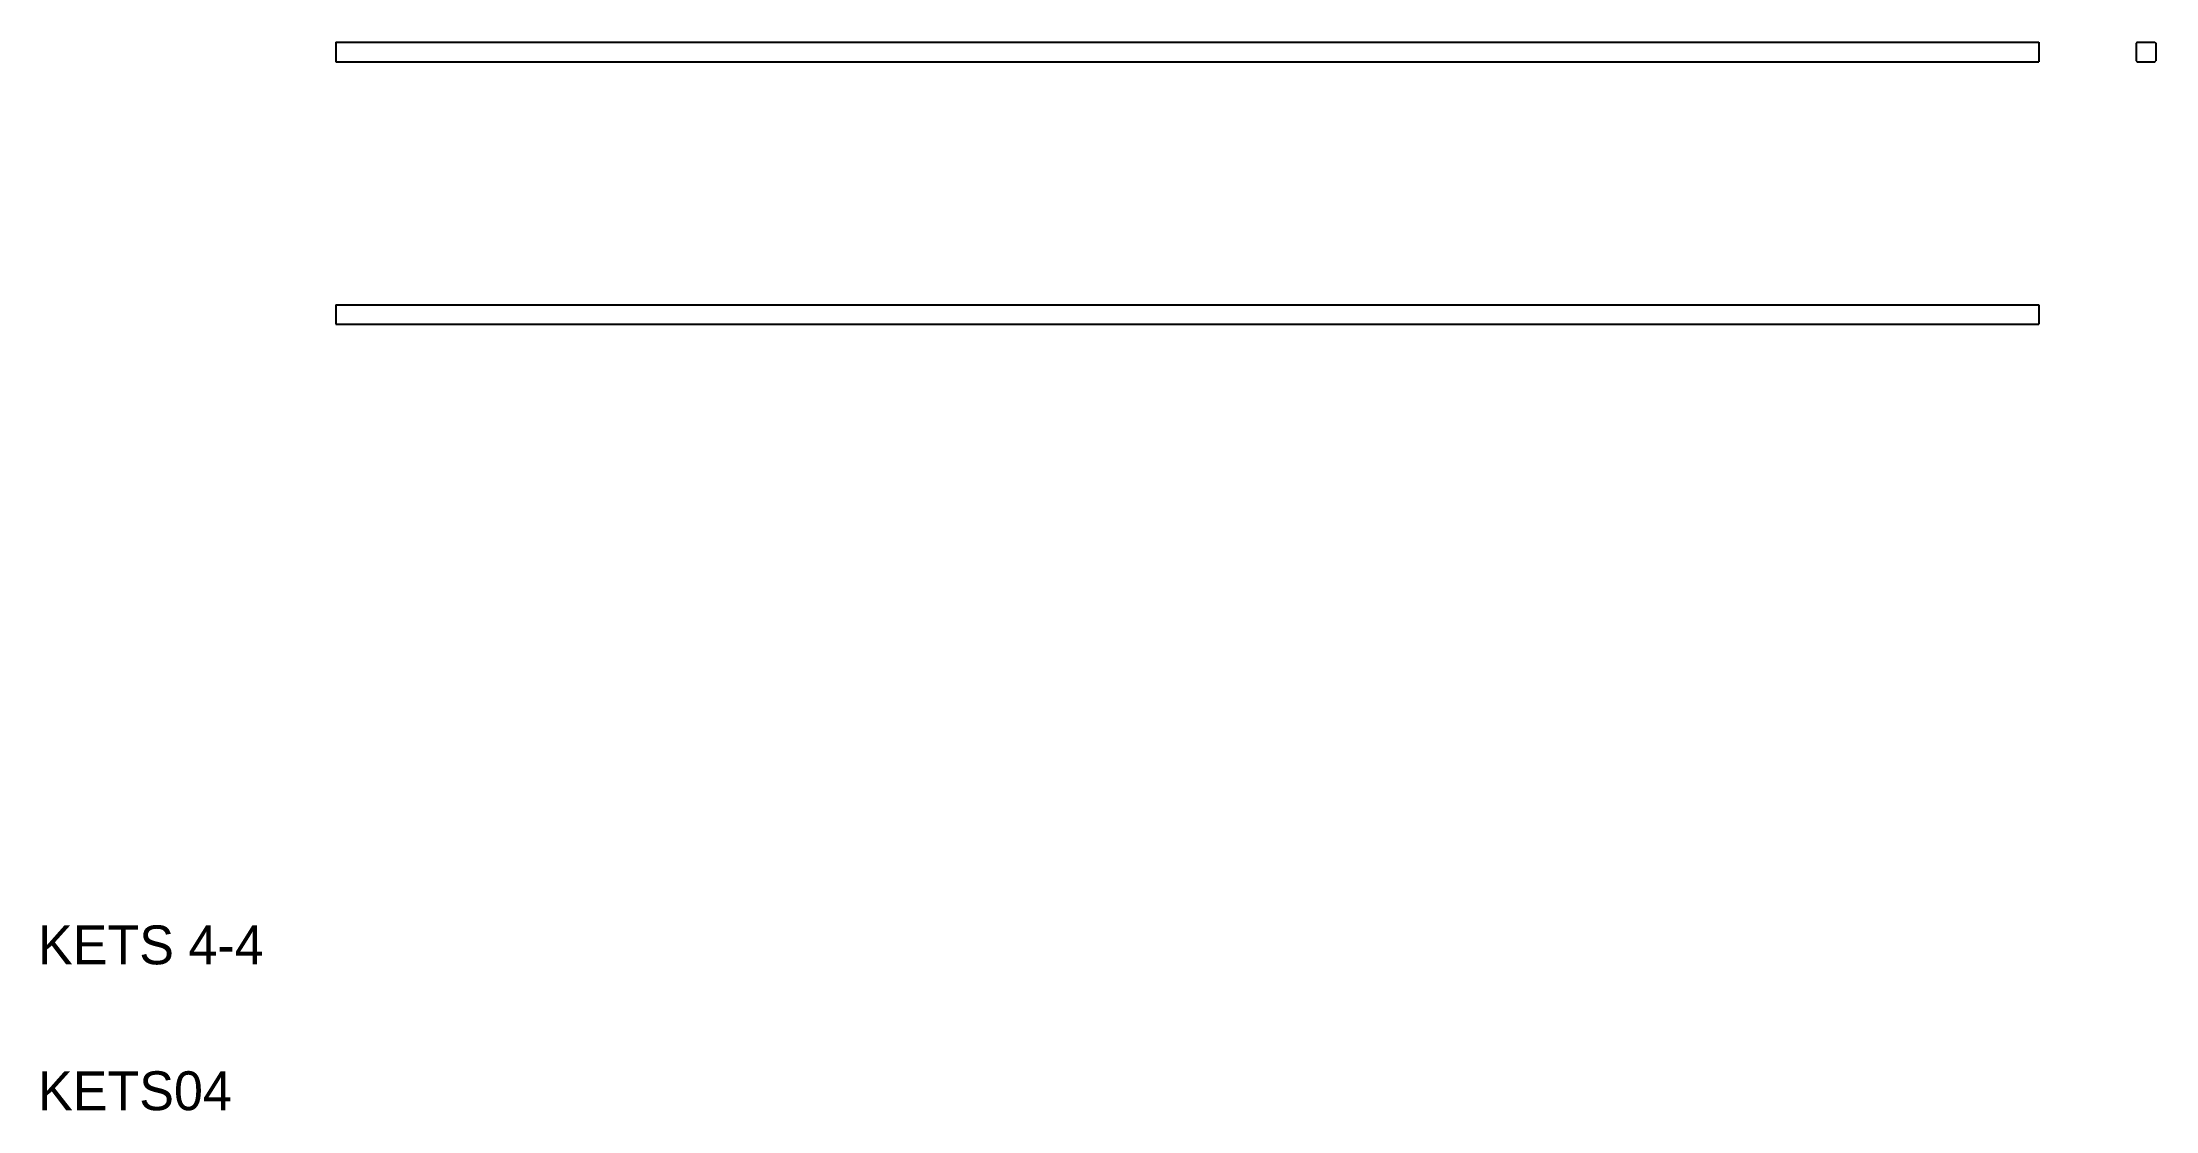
# Model space of a CAD drawing. Extents: x 21 to 455, y 20 to 240.
import ezdxf

# ---------------------------------------------------------------- set-up
doc = ezdxf.new("R2010")
doc.units = 0
doc.layers.get('0').update_dxf_attribs({"linetype": 'CONTINUOUS'})

msp = doc.modelspace()

# ---------------------------------------------------------------- linework, layer by layer
for p, q in [((81.21, 239.62), (431.21, 239.62)), ((81.21, 239.62), (81.21, 235.62)), ((431.21, 239.62), (431.21, 235.62)), ((451.37, 239.62), (451.21, 239.46)), ((451.21, 239.46), (451.21, 235.78)), ((451.37, 239.62), (455.05, 239.62)), ((455.05, 239.62), (455.21, 239.46)), ((455.21, 239.46), (455.21, 235.78)), ((81.21, 235.62), (431.21, 235.62)), ((451.21, 235.78), (451.37, 235.62)), ((451.37, 235.62), (455.05, 235.62)), ((455.05, 235.62), (455.21, 235.78)), ((81.21, 185.62), (431.21, 185.62)), ((81.21, 185.62), (81.21, 181.62)), ((431.21, 185.62), (431.21, 181.62)), ((81.21, 181.62), (431.21, 181.62))]:
    msp.add_line(p, q)

# ---------------------------------------------------------------- texts
for s, p in [('KETS 4-4', (20, 50)), ('KETS04', (20, 20))]:
    msp.add_text(s, height=8).set_placement(p)

doc.saveas('drawing.dxf')
